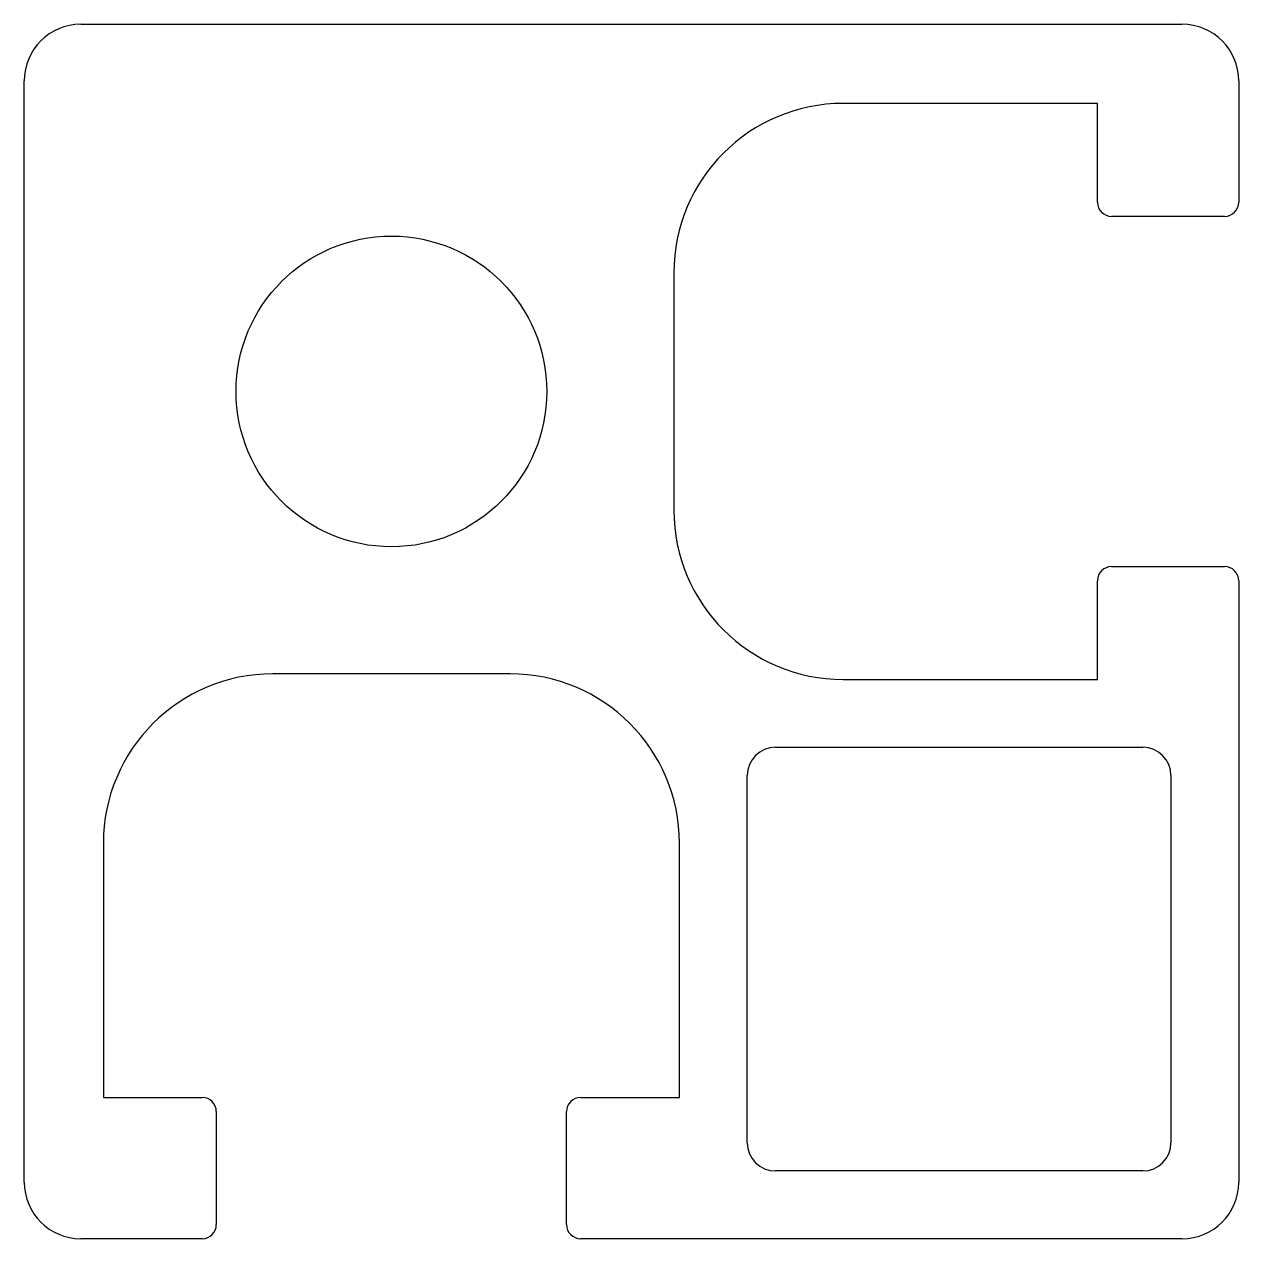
# Model space of a CAD drawing. Extents: x 1.3 to 22.8, y 1.3 to 22.8.
import ezdxf

# ---------------------------------------------------------------- set-up
doc = ezdxf.new("R2010")
doc.units = 0
doc.layers.get('0').update_dxf_attribs({"linetype": 'CONTINUOUS'})

msp = doc.modelspace()

# ---------------------------------------------------------------- linework, layer by layer
for p, q in [((2.263, 22.762), (21.763, 22.762)), ((1.263, 2.262), (1.263, 21.762)), ((22.763, 21.762), (22.763, 19.612)), ((20.263, 21.362), (15.763, 21.362)), ((20.263, 19.612), (20.263, 21.362)), ((22.513, 19.362), (20.513, 19.362)), ((12.763, 18.362), (12.763, 14.162)), ((20.513, 13.162), (22.513, 13.162)), ((20.263, 11.162), (20.263, 12.912)), ((22.763, 12.912), (22.763, 2.262)), ((9.863, 11.262), (5.663, 11.262)), ((15.763, 11.162), (20.263, 11.162)), ((14.563, 9.962), (21.063, 9.962)), ((14.063, 2.962), (14.063, 9.462)), ((21.563, 9.462), (21.563, 2.962)), ((2.663, 8.262), (2.663, 3.762)), ((12.863, 3.762), (12.863, 8.262)), ((2.663, 3.762), (4.413, 3.762)), ((11.113, 3.762), (12.863, 3.762)), ((4.663, 3.512), (4.663, 1.512)), ((10.863, 1.512), (10.863, 3.512)), ((21.063, 2.462), (14.563, 2.462)), ((4.413, 1.262), (2.263, 1.262)), ((21.763, 1.262), (11.113, 1.262))]:
    msp.add_line(p, q)
msp.add_circle((7.763, 16.262), 2.75)
for centre, radius, start, end in [((2.263, 21.762), 1, 90, 180), ((21.763, 21.762), 1, 360, 90), ((15.763, 18.362), 3, 90, 180), ((20.513, 19.612), 0.25, 180, 270), ((22.513, 19.612), 0.25, 270, 0), ((15.763, 14.162), 3, 180, 270), ((20.513, 12.912), 0.25, 90, 180), ((22.513, 12.912), 0.25, 360, 90), ((5.663, 8.262), 3, 90, 180), ((9.863, 8.262), 3, 0, 90), ((14.563, 9.462), 0.5, 90, 180), ((21.063, 9.462), 0.5, 0, 90), ((4.413, 3.512), 0.25, 360, 90), ((11.113, 3.512), 0.25, 90, 180), ((14.563, 2.962), 0.5, 180, 270), ((21.063, 2.962), 0.5, 270, 0), ((2.263, 2.262), 1, 180, 270), ((21.763, 2.262), 1, 270, 0), ((4.413, 1.512), 0.25, 270, 0), ((11.113, 1.512), 0.25, 180, 270)]:
    msp.add_arc(centre, radius, start, end)

doc.saveas('drawing.dxf')
